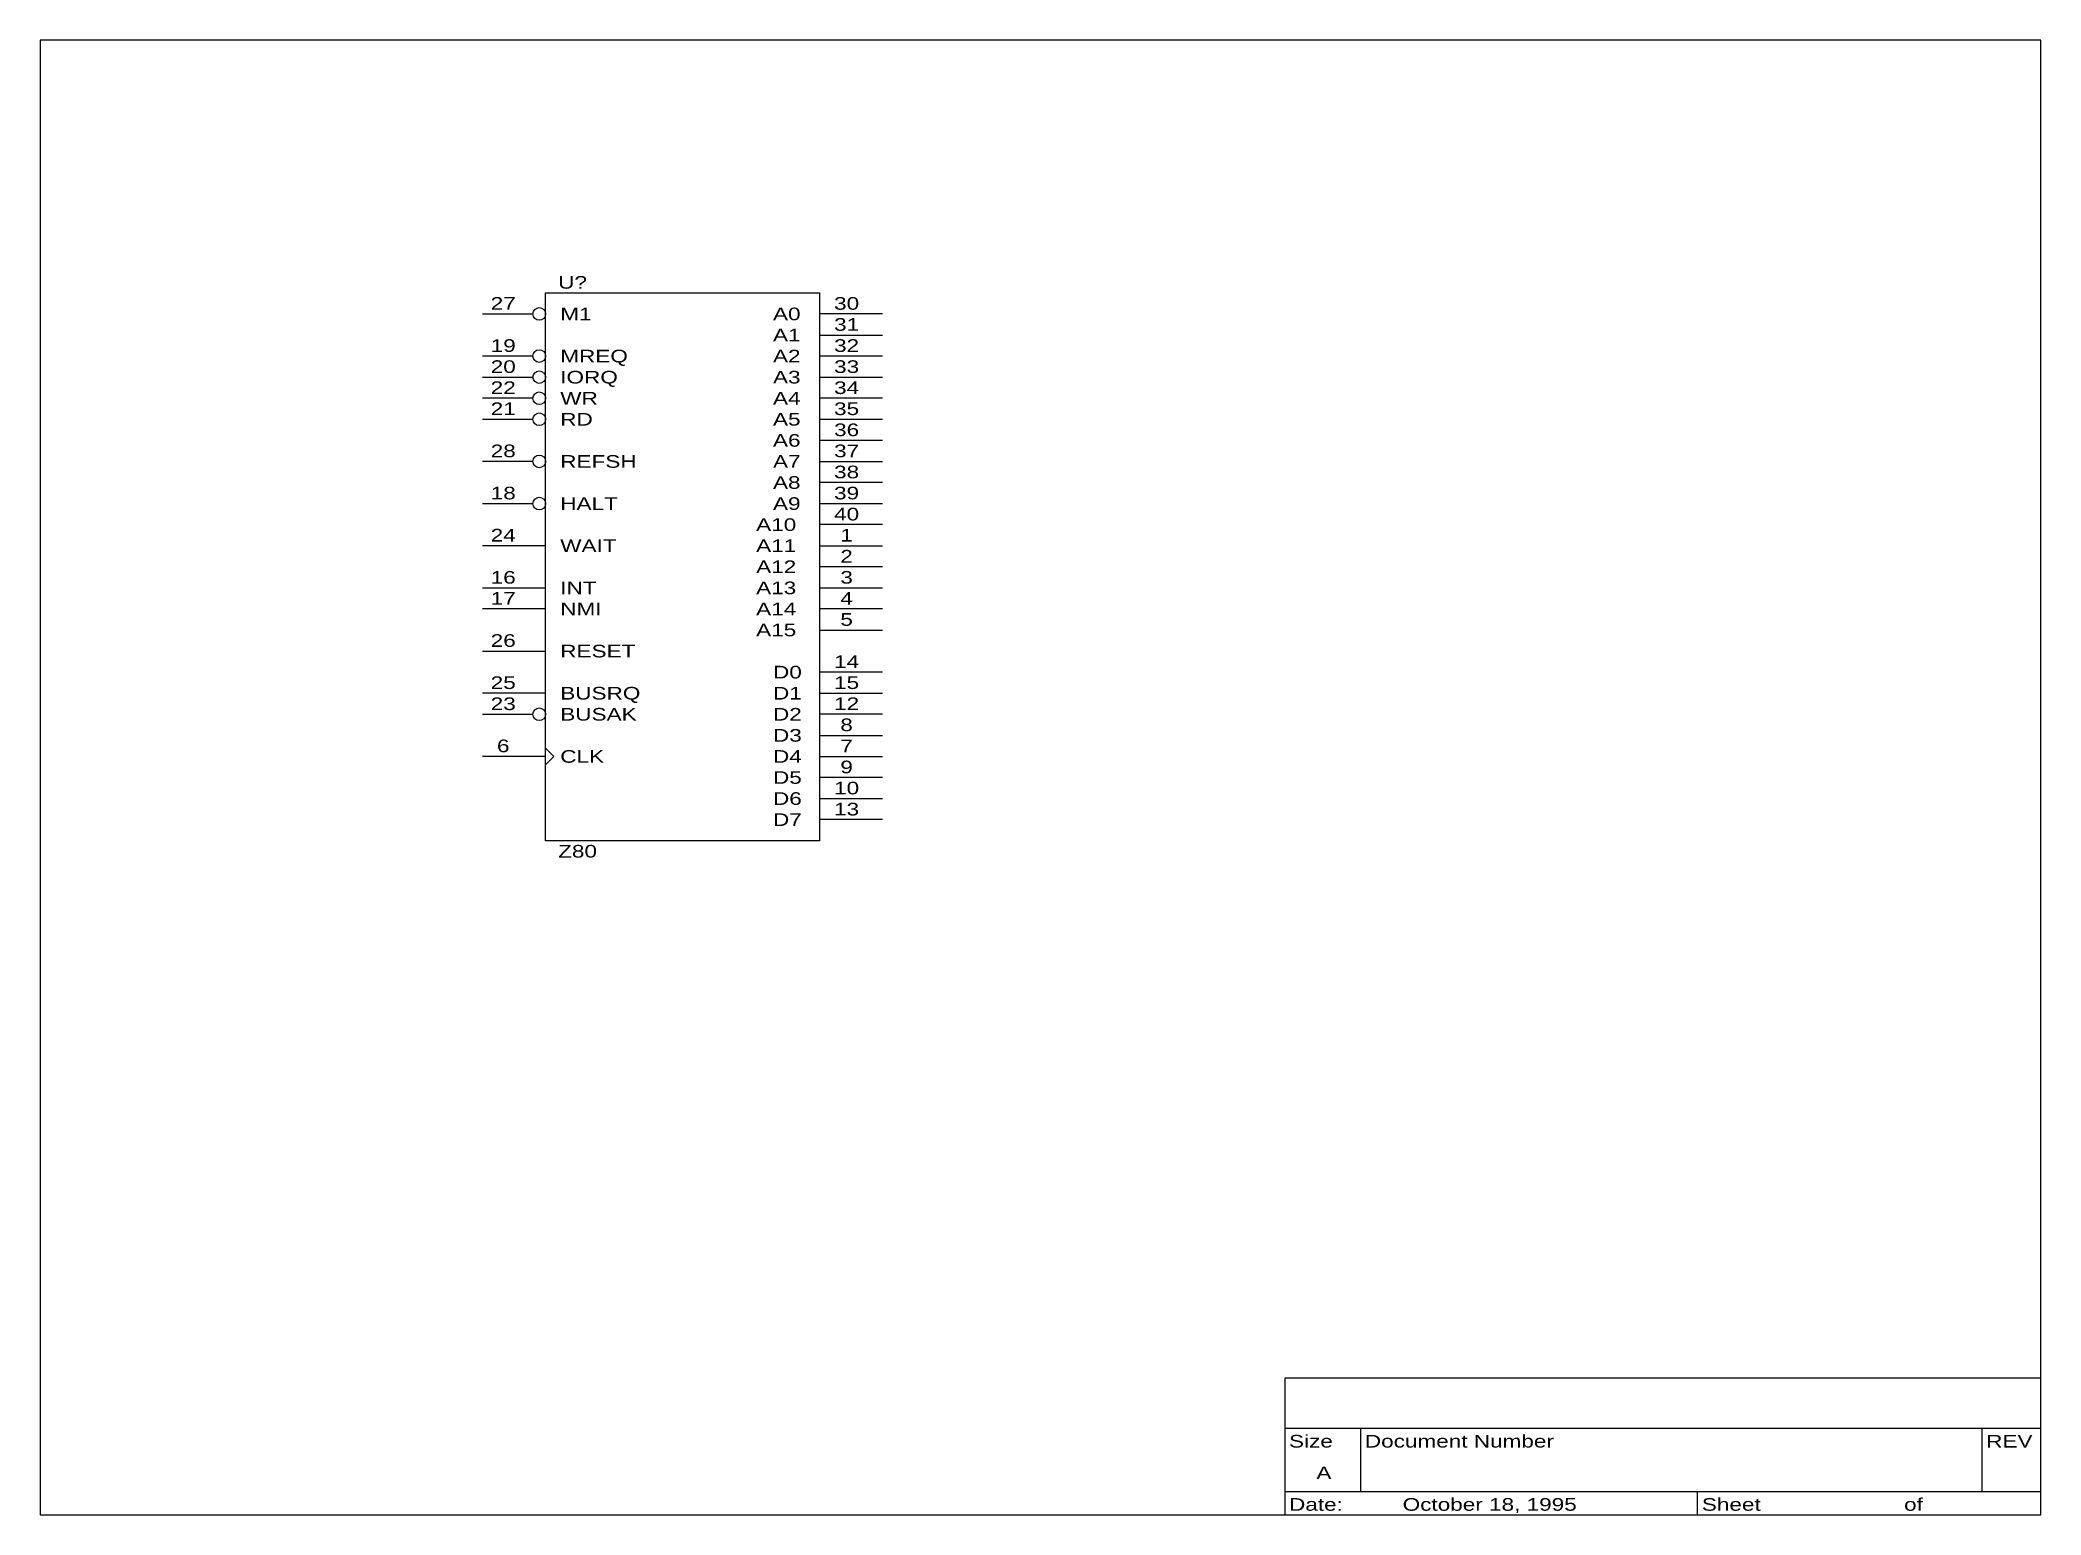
# Model space of a CAD drawing. Header units: metres. Extents: x 0.1 to 9.6, y 0.1 to 7.1.
import ezdxf

# ---------------------------------------------------------------- set-up
doc = ezdxf.new("R2010")
doc.units = ezdxf.units.M
doc.layers.add('1', color=7, linetype='CONTINUOUS')

msp = doc.modelspace()

# ---------------------------------------------------------------- linework, layer by layer
at = {"layer": '1'}
for p, q in [((9.6, 7.1), (0.1, 7.1)), ((0.1, 7.1), (0.1, 0.1)), ((9.6, 0.1), (9.6, 7.1)), ((2.5, 5.9), (3.8, 5.9)), ((2.5, 3.3), (2.5, 5.9)), ((3.8, 5.9), (3.8, 3.3)), ((2.2, 5.8), (2.44, 5.8)), ((4.1, 5.8), (3.8, 5.8)), ((3.8, 5.7), (4.1, 5.7)), ((2.44, 5.6), (2.2, 5.6)), ((4.1, 5.6), (3.8, 5.6)), ((2.2, 5.5), (2.44, 5.5)), ((3.8, 5.5), (4.1, 5.5)), ((2.44, 5.4), (2.2, 5.4)), ((4.1, 5.4), (3.8, 5.4)), ((2.2, 5.3), (2.44, 5.3)), ((3.8, 5.3), (4.1, 5.3)), ((4.1, 5.2), (3.8, 5.2)), ((2.44, 5.1), (2.2, 5.1)), ((3.8, 5.1), (4.1, 5.1)), ((4.1, 5), (3.8, 5)), ((2.2, 4.9), (2.44, 4.9)), ((3.8, 4.9), (4.1, 4.9)), ((4.1, 4.8), (3.8, 4.8)), ((2.5, 4.7), (2.2, 4.7)), ((3.8, 4.7), (4.1, 4.7)), ((4.1, 4.6), (3.8, 4.6)), ((2.2, 4.5), (2.5, 4.5)), ((3.8, 4.5), (4.1, 4.5)), ((2.5, 4.4), (2.2, 4.4)), ((4.1, 4.4), (3.8, 4.4)), ((3.8, 4.3), (4.1, 4.3)), ((2.2, 4.2), (2.5, 4.2)), ((4.1, 4.1), (3.8, 4.1)), ((2.5, 4), (2.2, 4)), ((3.8, 4), (4.1, 4)), ((2.2, 3.9), (2.44, 3.9)), ((4.1, 3.9), (3.8, 3.9)), ((3.8, 3.8), (4.1, 3.8)), ((2.5, 3.74), (2.54, 3.7)), ((2.5, 3.7), (2.2, 3.7)), ((2.54, 3.7), (2.5, 3.66)), ((3.8, 3.7), (4.1, 3.7)), ((4.1, 3.6), (3.8, 3.6)), ((3.8, 3.5), (4.1, 3.5)), ((4.1, 3.4), (3.8, 3.4)), ((3.8, 3.3), (2.5, 3.3)), ((9.6, 0.75), (6.01, 0.75)), ((6.01, 0.75), (6.01, 0.1)), ((9.6, 0.51), (6.01, 0.51)), ((6.37, 0.51), (6.37, 0.21)), ((9.32, 0.21), (9.32, 0.51)), ((9.6, 0.21), (6.01, 0.21)), ((7.97, 0.1), (7.97, 0.21)), ((0.1, 0.1), (9.6, 0.1))]:
    msp.add_line(p, q, dxfattribs=at)
for centre in [(2.47, 5.8), (2.47, 5.6), (2.47, 5.5), (2.47, 5.4), (2.47, 5.3), (2.47, 5.1), (2.47, 4.9), (2.47, 3.9)]:
    msp.add_circle(centre, 0.03, dxfattribs=at)

# ---------------------------------------------------------------- texts
at = {"layer": '1', "width": 1.333}
for s, p in [('U?', (2.56, 5.92)), (' 27', (2.21, 5.82)), ('M1', (2.57, 5.77)), ('A0', (3.58, 5.77)), ('30', (3.87, 5.82)), ('A1', (3.58, 5.67)), ('31', (3.87, 5.72)), (' 19', (2.21, 5.62)), ('MREQ', (2.57, 5.57)), ('A2', (3.58, 5.57)), ('32', (3.87, 5.62)), (' 20', (2.21, 5.52)), ('IORQ', (2.57, 5.47)), ('A3', (3.58, 5.47)), ('33', (3.87, 5.52)), (' 22', (2.21, 5.42)), ('WR', (2.57, 5.37)), ('A4', (3.58, 5.37)), ('34', (3.87, 5.42)), (' 21', (2.21, 5.32)), ('RD', (2.57, 5.27)), ('A5', (3.58, 5.27)), ('35', (3.87, 5.32)), ('A6', (3.58, 5.17)), ('36', (3.87, 5.22)), (' 28', (2.21, 5.12)), ('REFSH', (2.57, 5.07)), ('A7', (3.58, 5.07)), ('37', (3.87, 5.12)), ('38', (3.87, 5.02)), (' 18', (2.21, 4.92)), ('A8', (3.58, 4.97)), ('39', (3.87, 4.92)), ('HALT', (2.57, 4.87)), ('A9', (3.58, 4.87)), ('40', (3.87, 4.82)), (' 24', (2.21, 4.72)), ('A10', (3.5, 4.77)), (' 1', (3.87, 4.72)), ('WAIT', (2.57, 4.67)), ('A11', (3.5, 4.67)), (' 2', (3.87, 4.62)), (' 16', (2.21, 4.52)), ('A12', (3.5, 4.57)), (' 3', (3.87, 4.52)), (' 17', (2.21, 4.42)), ('INT', (2.57, 4.47)), ('A13', (3.5, 4.47)), (' 4', (3.87, 4.42)), ('NMI', (2.57, 4.37)), ('A14', (3.5, 4.37)), (' 5', (3.87, 4.32)), (' 26', (2.21, 4.22)), ('A15', (3.5, 4.27)), ('RESET', (2.57, 4.17)), ('14', (3.87, 4.12)), ('D0', (3.58, 4.07)), (' 25', (2.21, 4.02)), ('BUSRQ', (2.57, 3.97)), ('D1', (3.58, 3.97)), ('15', (3.87, 4.02)), (' 23', (2.21, 3.92)), ('BUSAK', (2.57, 3.87)), ('D2', (3.58, 3.87)), ('12', (3.87, 3.92)), ('D3', (3.58, 3.77)), (' 8', (3.87, 3.82)), ('  6', (2.21, 3.72)), ('CLK', (2.57, 3.67)), ('D4', (3.58, 3.67)), (' 7', (3.87, 3.72)), ('D5', (3.58, 3.57)), (' 9', (3.87, 3.62)), ('D6', (3.58, 3.47)), ('10', (3.87, 3.52)), ('D7', (3.58, 3.37)), ('13', (3.87, 3.42)), ('Z80', (2.56, 3.22)), ('Size', (6.03, 0.42)), ('Document Number', (6.39, 0.42)), ('REV', (9.34, 0.42)), ('A', (6.16, 0.27)), ('Date:', (6.03, 0.12)), ('  October 18, 1995', (6.51, 0.12)), ('Sheet', (7.99, 0.12)), ('of', (8.95, 0.12))]:
    msp.add_text(s, height=0.06, dxfattribs=at).set_placement(p)

doc.saveas('drawing.dxf')
